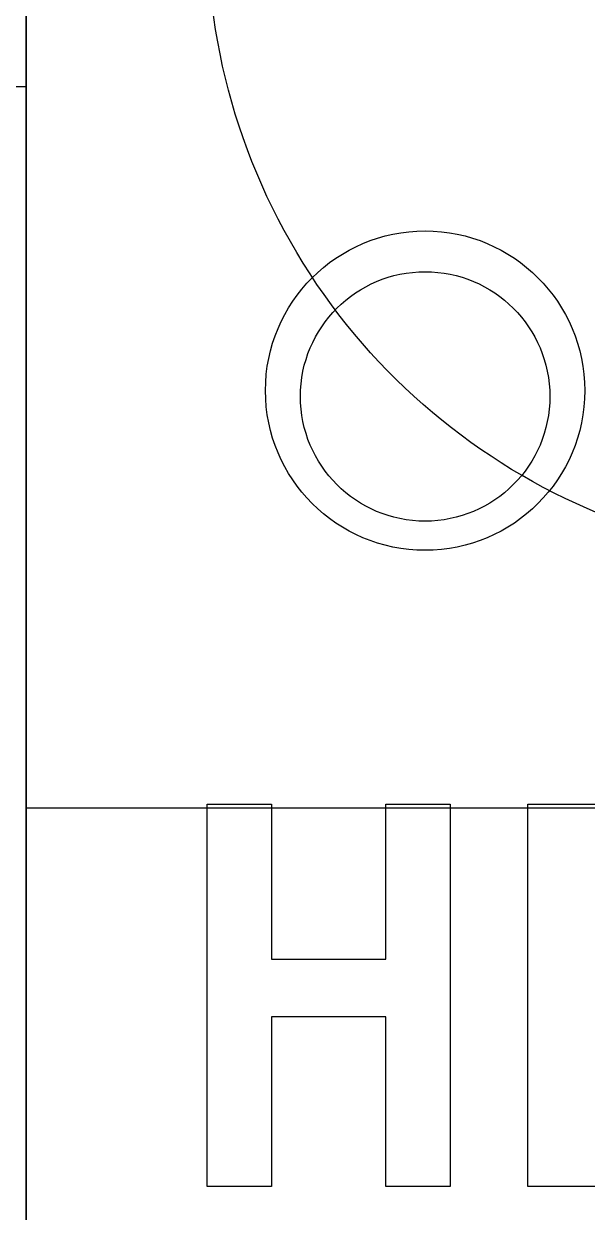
# Model space of a CAD drawing. Header units: millimetres. Extents: x -658 to 1307, y -81 to 472.
# Drawn here: x 439.55 to 450.84, y 374.62 to 398.43 of the extents above; entities that cross this region are included whole.
import ezdxf

# ---------------------------------------------------------------- set-up
doc = ezdxf.new("R2010")
doc.units = ezdxf.units.MM
doc.layers.get('0').update_dxf_attribs({"true_color": 0xffffff})
for name, color, linetype, true_color in [('Layer1', 252, 'Continuous', 0x777799), ('Layer2', 36, 'Continuous', 0x664400), ('Layer3', 134, 'Continuous', 0x009987), ('Layer4', 252, 'Continuous', 0x777799), ('Version_1', 252, 'Continuous', 0x777799)]:
    doc.layers.add(name, color=color, linetype=linetype, true_color=true_color)

# ---------------------------------------------------------------- blocks, each defined once
blk = doc.blocks.new('Group_11')
for p, q in [((0, 0), (0, 95.888)), ((0, 0, 5), (0, 95.888, 5))]:
    blk.add_line(p, q)
at = {"color": 18, "true_color": 0x000000, "extrusion": (0, 0, -1)}
blk.add_arc((-16.324, 49.216, -5), 12.686, 262.1831, 188.6663, dxfattribs=at)
at = {"layer": 'Layer1', "color": 18, "true_color": 0x000000}
for p, q in [((3.632, 24.009, 5), (3.632, 31.666, 5)), ((3.632, 31.666, 5), (4.919, 31.666, 5)), ((4.919, 31.666, 5), (4.919, 28.562, 5)), ((7.212, 28.562, 5), (7.212, 31.666, 5)), ((7.212, 31.666, 5), (8.499, 31.666, 5)), ((8.499, 31.666, 5), (8.499, 24.009, 5)), ((10.056, 24.009, 5), (10.056, 31.666, 5)), ((10.056, 31.666, 5), (13.484, 31.666, 5)), ((4.919, 28.562, 5), (7.212, 28.562, 5)), ((7.212, 27.405, 5), (4.919, 27.405, 5)), ((4.919, 27.405, 5), (4.919, 24.009, 5)), ((7.212, 24.009, 5), (7.212, 27.405, 5)), ((4.919, 24.009, 5), (3.632, 24.009, 5)), ((8.499, 24.009, 5), (7.212, 24.009, 5)), ((13.592, 24.009, 5), (10.056, 24.009, 5))]:
    blk.add_line(p, q, dxfattribs=at)
blk = doc.blocks.new('Group_4')
for p, q in [((0, 82.888), (0, 0)), ((0, 82.888, 3), (0, 0, 3)), ((6.4, 42.61), (6.4, 42.61, 3)), ((9.6, 42.61), (9.6, 42.61, 3)), ((4.8, 39.838), (4.8, 39.838, 3)), ((11.2, 39.838), (11.2, 39.838, 3)), ((6.4, 37.067), (6.4, 37.067, 3)), ((9.6, 37.067), (9.6, 37.067, 3))]:
    blk.add_line(p, q)
for centre in [(8, 39.838), (8, 39.838, 3)]:
    blk.add_circle(centre, 3.2)
blk = doc.blocks.new('Group_14')
for p, q in [((0, 31.588, 0.001), (0, 0, 0.004)), ((97.2, 31.588, 0.001), (0, 31.588, 0.001)), ((0, 31.588, 3.001), (0, 0, 3.004)), ((97.2, 31.588, 3.001), (0, 31.588, 3.001)), ((0, 31.588, 0.001), (0, 31.588, 3.001))]:
    blk.add_line(p, q)
blk = doc.blocks.new('Group_3')
for p, q in [((-26.5, 46.052), (0, 46.052)), ((-26.5, 46.052, 5), (0, 46.052, 5)), ((0, 46.052), (0, 0)), ((0, 46.052, 5), (0, 0, 5)), ((0, 46.052), (0, 46.052, 5)), ((7.353, 42.253), (7.353, 42.253, 5)), ((8, 42.338), (8, 42.338, 5)), ((8.647, 42.253), (8.647, 42.253, 5)), ((6.75, 42.003), (6.75, 42.003, 5)), ((9.25, 42.003), (9.25, 42.003, 5)), ((6.232, 41.606), (6.232, 41.606, 5)), ((9.768, 41.606), (9.768, 41.606, 5)), ((5.835, 41.088), (5.835, 41.088, 5)), ((10.165, 41.088), (10.165, 41.088, 5)), ((5.585, 40.485), (5.585, 40.485, 5)), ((10.415, 40.485), (10.415, 40.485, 5)), ((5.5, 39.838), (5.5, 39.838, 5)), ((10.5, 39.838), (10.5, 39.838, 5)), ((5.585, 39.191), (5.585, 39.191, 5)), ((10.415, 39.191), (10.415, 39.191, 5)), ((5.835, 38.588), (5.835, 38.588, 5)), ((10.165, 38.588), (10.165, 38.588, 5)), ((6.232, 38.07), (6.232, 38.07, 5)), ((9.768, 38.07), (9.768, 38.07, 5)), ((6.75, 37.673), (6.75, 37.673, 5)), ((9.25, 37.673), (9.25, 37.673, 5)), ((7.353, 37.423), (7.353, 37.423, 5)), ((8.647, 37.423), (8.647, 37.423, 5)), ((8, 37.338), (8, 37.338, 5))]:
    blk.add_line(p, q)
for centre in [(8, 39.838), (8, 39.838, 5)]:
    blk.add_circle(centre, 2.5)
blk = doc.blocks.new('Group_28')
at = {"layer": 'Layer1', "color": 153, "true_color": 0x6495ed}
blk.add_blockref('Group_11', (26.5, 0, 29.5), dxfattribs=at)
at = {"layer": 'Layer2'}
blk.add_blockref('Group_4', (26.5, 0.117, 26.5), dxfattribs=at)
at = {"layer": 'Layer3'}
blk.add_blockref('Group_3', (26.5, 0, 21.5), dxfattribs=at)
at = {"layer": 'Layer4'}
blk.add_blockref('Group_14', (26.5, 0, 18.497), dxfattribs=at)

msp = doc.modelspace()

# ---------------------------------------------------------------- block references
at = {"layer": 'Version_1'}
msp.add_blockref('Group_28', (413.092, 351.127, -31.271), dxfattribs=at)

doc.saveas('drawing.dxf')
